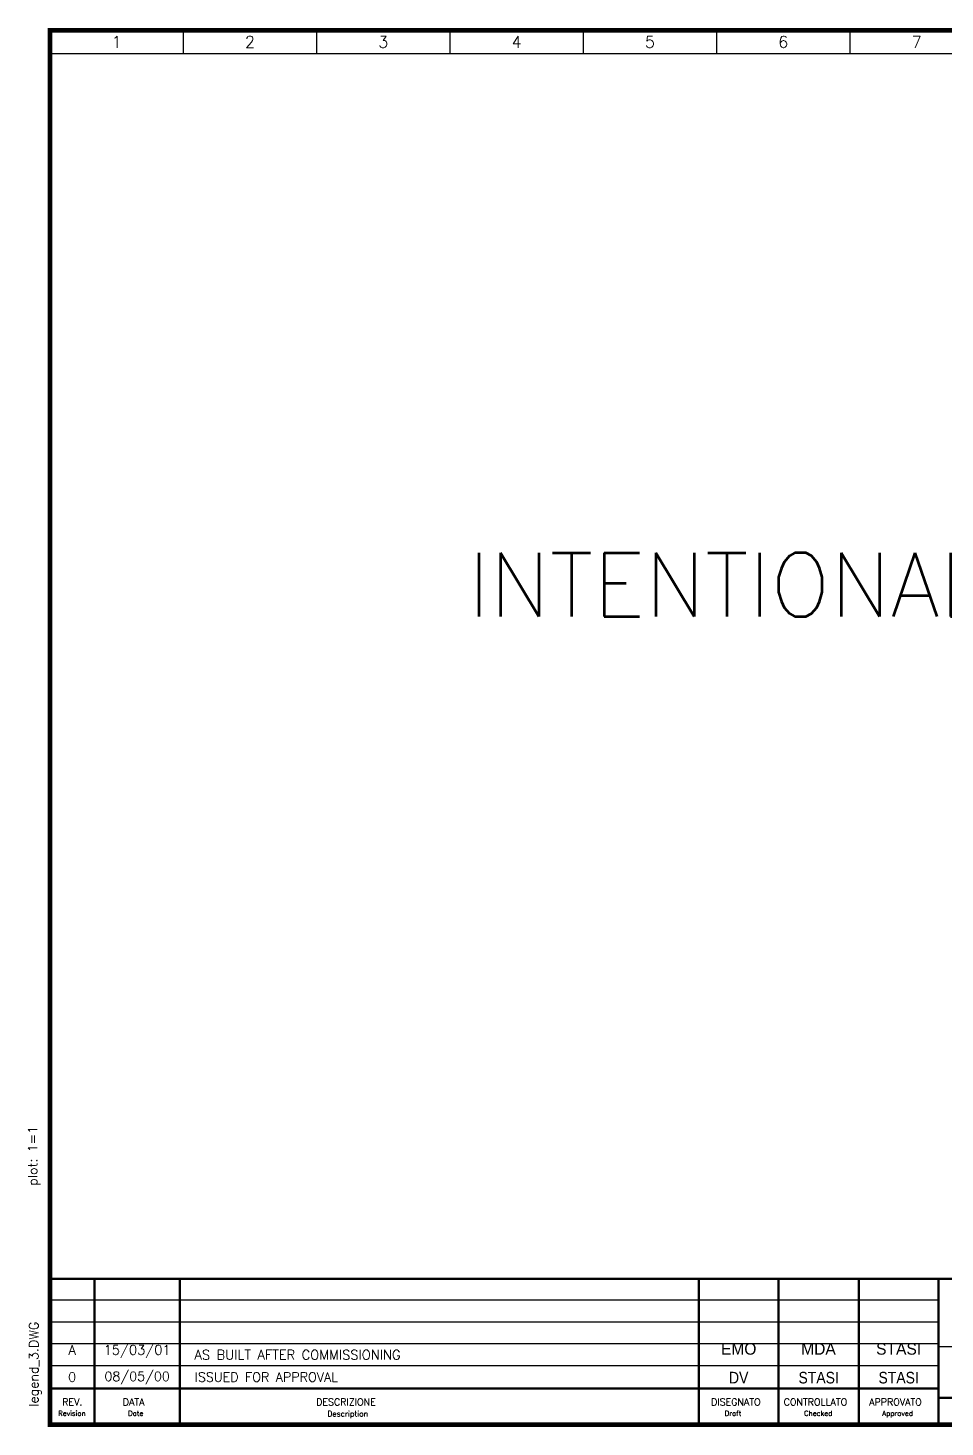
# Model space of a CAD drawing. Extents: x -4 to 378, y 0 to 264.
# Drawn here: x -4.1 to 168.9, y -0.4 to 263.6 of the extents above; entities that cross this region are included whole.
import ezdxf
from ezdxf.enums import TextEntityAlignment as Align

# ---------------------------------------------------------------- set-up
doc = ezdxf.new("R2010")
doc.units = 0
doc.header["$LTSCALE"] = 5
doc.header["$MEASUREMENT"] = 0
doc.linetypes.add('CONTINUA', pattern=[0])
doc.layers.get('0').update_dxf_attribs({"linetype": 'CONTINUA'})
doc.layers.add('02', color=7, linetype='CONTINUA')
doc.styles.add('DESCRIZ', font='SIMPLEX')
doc.styles.add('FOXS', font='FOXS')
doc.styles.add('SIMPLEX', font='simplex.shx')

# ---------------------------------------------------------------- blocks, each defined once
blk = doc.blocks.new('CART_OR')
for p, q in [((0, 23.58), (167.69, 23.58)), ((0, 19.43), (167.69, 19.43)), ((0, 15.29), (167.69, 15.29)), ((0, 11.14), (167.69, 11.14))]:
    blk.add_line(p, q)
at = {"color": 7}
blk.add_line((289.32, 14.68), (167.69, 14.68), dxfattribs=at)
at = {"const_width": 0.879}
blk.add_lwpolyline([(0, 263.13), (377.41, 263.13), (377.41, 0), (0, 0)], close=True, dxfattribs=at)
at = {"const_width": 0.439}
blk.add_lwpolyline([(0, 6.85), (167.69, 6.85)], dxfattribs=at)
at = {"layer": '02', "const_width": 0.439}
for points in [[(0, 27.54), (377.41, 27.54)], [(8.41, 27.54), (8.41, 0)], [(24.53, 27.54), (24.53, 0)], [(122.45, 27.54), (122.45, 0)], [(137.5, 27.54), (137.5, 0)], [(152.63, 27.54), (152.63, 0)], [(167.69, 27.54), (167.69, 0)], [(167.69, 5.08), (377.41, 5.08)]]:
    blk.add_lwpolyline(points, dxfattribs=at)
at = {"style": 'DESCRIZ'}
blk.add_attdef('PLOT_PAREMETERS', text='', height=1.76, rotation=90, dxfattribs=at).set_placement((-2.95, 50.73), align=Align.MIDDLE)
for tag, height, p in [('REV4', 1.76, (4.2, 25.57)), ('XX/XX/94', 1.76, (16.47, 25.57)), ('REV3', 1.76, (4.2, 21.43)), ('XX/XX/94', 1.76, (16.47, 21.43)), ('SCALE', 1.76, (339.86, 20.71)), ('FOGLIO', 1.76, (362.89, 20.76)), ('XX/XX/94', 1.76, (16.47, 17.28)), ('REV2', 1.76, (4.2, 17.28)), ('REV1', 1.76, (4.2, 13.14)), ('XX/XX/94', 1.76, (16.47, 13.14)), ('HEADER_LINE_3', 2.19, (228.5, 11.83)), ('REV0', 1.76, (4.2, 8.99)), ('XX/XX/94', 1.76, (16.47, 8.99)), ('HEADER_LINE_4', 2.19, (228.5, 7.59))]:
    blk.add_attdef(tag, text='', height=height, dxfattribs=at).set_placement(p, align=Align.MIDDLE)
for tag, p in [('DESCRIPTION', (27.33, 24.69)), ('DESCRIPTION', (27.33, 20.54)), ('DESCRIPTION', (27.33, 16.4)), ('DOCUMENT', (349.33, 15.81)), ('DESCRIPTION', (27.33, 12.25)), ('CUSTOMER_ORDER', (349.33, 11.08)), ('DESCRIPTION', (27.33, 8.11)), ('CUSTOMER_REF', (349.33, 6.34))]:
    blk.add_attdef(tag, p, '', height=1.76, dxfattribs=at)
at = {"style": 'FOXS', "width": 0.9}
for tag, p in [('DISEGNATO4', (129.98, 25.47)), ('CONTROLLATO4', (145.07, 25.47)), ('APPROVATO4', (160.16, 25.47)), ('DISEGNATO3', (129.98, 21.33)), ('CONTROLLATO3', (145.07, 21.33)), ('APPROVATO3', (160.16, 21.33)), ('DISEGNATO2', (129.98, 17.18)), ('CONTROLLATO2', (145.07, 17.18)), ('APPROVATO2', (160.16, 17.18)), ('DISEGNATO1', (129.98, 13.03)), ('CONTROLLATO1', (145.07, 13.03)), ('APPROVATO1', (160.16, 13.03)), ('DISEGNATO0', (129.98, 8.88)), ('CONTROLLATO0', (145.07, 8.88)), ('APPROVATO0', (160.16, 8.88))]:
    blk.add_attdef(tag, text='', height=2.19, dxfattribs=at).set_placement(p, align=Align.MIDDLE)
at = {"color": 1, "style": 'DESCRIZ'}
for tag, p in [('CONTRACTOR', (228.5, 24.4)), ('HEADER_LINE_1', (228.5, 20.7)), ('HEADER_LINE_2', (228.5, 17.01))]:
    blk.add_attdef(tag, text='', height=1.9, dxfattribs=at).set_placement(p, align=Align.MIDDLE)
at = {"style": 'DESCRIZ'}
blk.add_attdef('FILE_NAME', (-2.16, 3.38), '', height=1.76, rotation=90, dxfattribs=at)
at = {"layer": '02', "style": 'SIMPLEX'}
for s, height, p in [('Revision', 0.958, (1.58, 1.67)), ('REV.', 1.306, (2.33, 3.63)), ('DATA', 1.306, (13.76, 3.63)), ('DESCRIZIONE', 1.3064, (50.25, 3.65)), ('Description', 1.0451, (52.37, 1.55)), ('DISEGNATO', 1.306, (124.76, 3.63)), ('CONTROLLATO', 1.3064, (138.47, 3.63)), ('APPROVATO', 1.306, (154.61, 3.63)), ('Date', 0.958, (14.77, 1.67)), ('Draft', 0.958, (127.33, 1.67)), ('Checked', 0.958, (142.31, 1.67)), ('Approved', 0.958, (157.07, 1.67))]:
    blk.add_text(s, height=height, dxfattribs=at).set_placement(p)
blk = doc.blocks.new('REV')
at = {"color": 7}
for s, height, style, p in [('A', 1.8, 'DESCRIZ', (4.2, 13.21)), ('15/03/01', 1.8, 'DESCRIZ', (16.47, 13.21)), ('EMO', 2.2, 'FOXS', (129.97, 13.21)), ('MDA', 2.2, 'FOXS', (145.03, 13.21)), ('STASI', 2.2, 'FOXS', (160.16, 13.21))]:
    blk.add_text(s, height=height, dxfattribs=dict(at, style=style)).set_placement(p, align=Align.CENTER)
at = {"color": 7, "style": 'SIMPLEX'}
blk.add_text('AS BUILT AFTER COMMISSIONING', height=1.8, dxfattribs=at).set_placement((27.3, 12.3))

msp = doc.modelspace()

# ---------------------------------------------------------------- linework, layer by layer
at = {"color": 7}
for p, q in [((25.16, 263.13), (25.16, 258.75)), ((50.32, 263.13), (50.32, 258.75)), ((75.48, 263.13), (75.48, 258.75)), ((100.64, 263.13), (100.64, 258.75)), ((125.8, 263.13), (125.8, 258.75)), ((150.96, 263.13), (150.96, 258.75)), ((0, 258.75), (377.41, 258.75))]:
    msp.add_line(p, q, dxfattribs=at)

# ---------------------------------------------------------------- block references
ref = msp.add_blockref('CART_OR', (0, 0), dxfattribs=at)
ref.add_attrib('FILE_NAME', 'legend_3.DWG', (-2.16, 3.38), dxfattribs={"height": 1.7573, "rotation": 90, "style": 'DESCRIZ'})
ref.add_attrib('PLOT_PAREMETERS', 'plot: 1=1', dxfattribs={"height": 1.757, "rotation": 90, "style": 'DESCRIZ'}).set_placement((-2.95, 50.73), align=Align.MIDDLE)
ref.add_attrib('REV0', '0', dxfattribs={"height": 1.76, "style": 'DESCRIZ'}).set_placement((4.2, 8.99), align=Align.MIDDLE)
ref.add_attrib('XX/XX/94', '08/05/00', dxfattribs={"height": 1.757, "style": 'DESCRIZ'}).set_placement((16.47, 8.99), align=Align.MIDDLE)
ref.add_attrib('DESCRIPTION', 'ISSUED FOR APPROVAL', (27.33, 8.11), dxfattribs={"height": 1.7573, "style": 'DESCRIZ'})
ref.add_attrib('DISEGNATO0', 'DV', dxfattribs={"height": 2.189, "style": 'FOXS', "width": 0.9}).set_placement((129.98, 8.88), align=Align.MIDDLE)
ref.add_attrib('CONTROLLATO0', 'STASI', dxfattribs={"height": 2.189, "style": 'FOXS', "width": 0.9}).set_placement((145.07, 8.88), align=Align.MIDDLE)
ref.add_attrib('APPROVATO0', 'STASI', dxfattribs={"height": 2.189, "style": 'FOXS', "width": 0.9}).set_placement((160.16, 8.88), align=Align.MIDDLE)
msp.add_blockref('REV', (0, 0), dxfattribs=at)

# ---------------------------------------------------------------- texts
at = {"color": 7, "style": 'SIMPLEX'}
for s, p in [('1', (12.58, 260.94)), ('2', (37.74, 260.94)), ('3', (62.9, 260.94)), ('4', (88.06, 260.94)), ('5', (113.22, 260.94)), ('6', (138.38, 260.94)), ('7', (163.54, 260.94))]:
    msp.add_text(s, height=2.19, dxfattribs=at).set_placement(p, align=Align.MIDDLE)
msp.add_text('INTENTIONALLY LEFT BLANK', height=12, dxfattribs=at).set_placement((188.43, 152.5), align=Align.CENTER)

doc.saveas('drawing.dxf')
